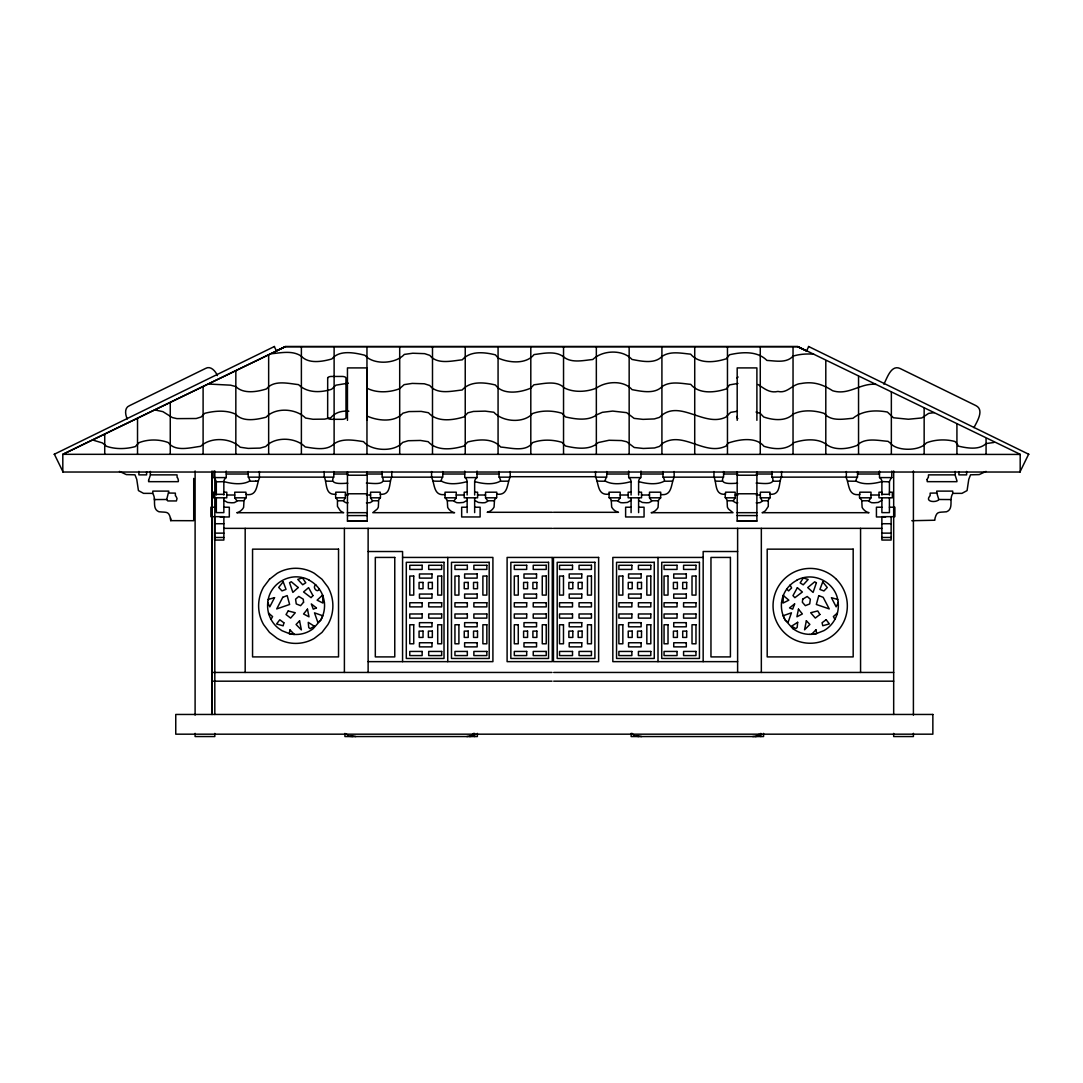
<?xml version="1.0" encoding="UTF-8"?>
<svg xmlns="http://www.w3.org/2000/svg" width="1083" height="1083" viewBox="0 0 1083 1083"><rect width="100%" height="100%" fill="white"/><g stroke="black" fill="none" stroke-linecap="round" stroke-linejoin="round"><path stroke-width="1.5" d="M694.717 454.143L694.731 346.655M725.285 497.639L726.517 499.141A14.255 14.255 0 0 1 727.059 500.116L727.383 507.061A11.399 11.399 0 0 0 728.507 509.051L733.015 512.692L651.14 512.692L652.602 512.34A15.893 15.893 0 0 0 655.174 510.81L656.731 509.321A11.006 11.006 0 0 0 658.071 507.345L658.464 500.387A13.822 13.822 0 0 1 659.127 499.425L660.603 497.909L660.698 492.196L649.489 492.196L649.489 497.814L651.668 500.82A11.25 11.25 0 0 1 651.249 501.51L649.042 502.647A69.028 69.028 0 0 1 646.429 502.796L642.3 502.444L638.604 500.332M609.012 494.119C597.153 495.906 598.967 483.356 595.433 476.71L510.31 476.71C506.871 483.356 508.536 495.906 496.731 494.119M168.731 493.036L175.365 493.131L175.392 495.743A9.124 9.124 0 0 1 176.109 496.528L177.03 498.464L176.421 500.955L167.757 500.942L166.714 499.493L168.799 491.113L152.825 491.113L152.825 493.036M327.689 377.913L327.662 417.713A3.831 1.679 0 0 0 331.506 419.311L342.16 419.311A3.831 1.679 0 0 0 346.005 417.672L345.964 377.872A3.831 1.679 0 0 0 342.458 376.451L331.114 376.451A3.831 1.679 0 0 0 327.689 377.913M380.539 494.241C391.315 495.161 388.783 483.221 391.775 476.831M267.758 602.446L267.745 602.608A29.417 29.417 0 0 0 268.936 614.481A28.848 28.848 0 0 0 278.033 627.964L281.986 630.712L289.527 633.704A28.402 28.402 0 0 0 296.038 634.476A28.158 28.158 0 0 0 313.068 628.776L320.676 620.18A28.686 28.686 0 0 0 322.748 615.767L314.503 612.843L317.833 622.346L320.676 620.18A28.875 28.875 0 0 0 324.534 606.507A29.593 29.593 0 0 0 324.358 602.229M737.185 378.238L737.225 377.872A3.831 1.679 0 0 1 738.146 377.006M713.968 476.831C716.892 483.208 714.455 495.175 725.204 494.241M268.178 599.738C270.764 584.82 286.142 574.667 300.884 577.225A26.574 26.574 0 0 1 302.238 577.496L305.772 582.803L302.698 584.752L297.757 579.378L303.078 577.699A28.199 28.199 0 0 1 309.102 580.001M809.908 634.367A28.51 28.51 0 0 0 816.42 633.596L823.96 630.617A28.7 28.7 0 0 0 836.997 614.454L837.389 613.032L833.369 616.552L834.925 619.327M938.812 499.493C936.998 502.742 925.004 502.309 929.417 496.528A9.124 9.124 0 0 1 930.135 495.743L930.148 493.131L936.795 493.036L938.812 499.493L950.725 499.561M783.402 594.987L783.036 603.055L788.83 600.185L783.226 595.46A28.564 28.564 0 0 0 782.941 596.246M806.537 350.987L808.703 346.56M973.969 427.623C976.704 422.045 984.704 410.064 975.918 405.624L900.068 368.491C890.957 364.281 886.869 378.86 883.863 384.154M1019.969 471.931L1028.633 454.21M661.93 443.84L659.574 446.386L654.511 447.969L643.329 448.457L634.245 447.496L626.678 441.742L621.547 440.564L609.052 440.267L598.439 442.527L595.785 444.301M333.537 477.156C329.042 485.495 343.731 483.18 347.819 483.248M723.322 477.156C718.828 485.495 733.516 483.18 737.604 483.248M530.805 388.039L533.96 384.776C543.436 383.761 556.824 380.119 564.175 387.849C573.584 392.736 586.62 392.087 596.34 388.12C605.817 381.175 623.808 380.011 632.052 389.636C641.393 391.369 654.633 394.32 661.916 386.726C669.917 380.823 681.464 383.49 690.751 384.357C698.982 394.483 715.267 392.601 726.422 388.865L729.549 384.898L737.956 383.436M803.478 577.659L800.175 582.898L803.234 584.834L808.175 579.486L802.869 577.808A28.253 28.253 0 0 0 796.844 580.109M335.757 494.335L335.757 492.196L345.382 492.196L345.382 497.814L343.514 500.82A11.723 11.723 0 0 0 343.88 501.51L345.775 502.647A51.131 51.131 0 0 0 348.009 502.796M737.794 502.796A51.131 51.131 0 0 1 735.547 502.647L733.651 501.51A11.723 11.723 0 0 1 733.299 500.82L735.167 497.814L735.167 492.196L725.542 492.196L725.542 494.335M473.745 733.34L471.322 735.844L466.854 736.548M781.452 476.831C778.46 483.221 780.992 495.161 770.216 494.241M442.46 477.156L441.363 479.715A3.303 3.303 0 0 0 441.58 481.231C448.863 485.198 459.409 483.763 467.179 481.569A8.028 8.028 0 0 0 465.352 477.576M606.412 477.156L605.316 479.715A3.303 3.303 0 0 0 605.532 481.231C612.816 485.198 623.361 483.763 631.132 481.569A8.813 8.813 0 0 0 630.347 479.173L628.83 477.589L641.014 477.589L641.014 471.091M857.222 477.156L856.125 479.715A3.303 3.303 0 0 0 856.328 481.231C863.625 485.198 874.157 483.763 881.941 481.569L889.414 481.854M456.254 497.814L445.045 497.814L445.045 492.196L456.254 492.196L456.254 497.814L454.061 500.82A11.25 11.25 0 0 0 454.494 501.51L456.701 502.647A69.028 69.028 0 0 0 459.3 502.796L463.429 502.444L467.139 500.332M553.454 512.286L618.474 512.327L615.658 511.176A9.991 9.991 0 0 1 613.059 509.024A11.02 11.02 0 0 1 611.665 507.006L611.245 500.008A13.808 13.808 0 0 0 610.582 499.033L609.106 497.517L608.998 492.196L620.193 492.196L620.193 497.814L618.014 500.82A11.25 11.25 0 0 0 618.434 501.51L620.64 502.647A69.028 69.028 0 0 0 623.253 502.796L627.382 502.444L631.091 500.332M859.807 494.335L859.807 492.196L871.003 492.196L871.003 497.814L868.823 500.82A11.25 11.25 0 0 0 869.243 501.51L871.449 502.647A69.028 69.028 0 0 0 874.062 502.796L878.191 502.444L881.887 500.332M661.957 443.746C683.007 429.91 704.356 456.512 726.043 446.061L728.155 443.069C738.538 439.549 755.744 436.287 763.948 446.277C773.479 449.337 786.42 450.582 793.893 442.636C803.735 439.414 816.893 437.979 825.801 443.962C834.005 450.88 847.772 449.134 857.127 445.397C864.789 437.221 878.151 440.619 888.046 441.322L890.564 443.367C896.738 451.259 919.765 451.34 926.371 442.893C934.94 439.454 946.122 439.021 954.989 441.512A84.352 37.093 0 0 1 957.656 444.707L958.252 446.101C966.889 448.078 979.046 450.406 986.085 443.556L993.856 442.5M399.695 388.607L404.135 384.641L412.257 383.409L424.319 383.775L429.707 385.467C437.166 394.902 451.895 390.99 462.13 390.015C470.239 380.823 484.345 382.258 495.432 385.006C502.918 395.43 520.909 392.479 530.805 388.107M319.255 588.895C317.657 593.971 311.687 586.769 315.843 584.901M986.058 471.403L979.181 474.598L970.53 474.814L968.757 479.376L967.078 490.585L961.948 493.361L952.905 493.374C948.64 498.911 954.204 508.699 946.583 511.758C938.663 512.597 937.093 511.041 935.076 518.012A33.898 33.898 0 0 0 934.832 520.233L911.805 520.706M595.785 415.222L602.324 412.325L612.68 411.08L626.637 412.65L634.11 418.376L642.991 419.365L654.308 418.931L659.493 417.375C678.851 397.827 703.977 427.853 725.84 417.117L730.646 412.366L737.401 411.256M759.197 734.206L756.205 736.278L752.699 736.548M891.823 471.091L891.729 477.684A13.226 13.226 0 0 0 890.713 478.876L889.427 481.515L889.414 495.012M322.599 595.109L317.102 600.158L322.896 603.041L322.599 595.109A28.875 28.875 0 0 0 309.102 580.19M380.458 497.639L379.226 499.141A14.255 14.255 0 0 0 378.671 500.116L378.346 507.061A11.399 11.399 0 0 1 377.236 509.051L372.782 512.679L454.589 512.692L453.141 512.34A15.893 15.893 0 0 1 450.555 510.81L448.998 509.321A11.006 11.006 0 0 1 447.672 507.345L447.279 500.387A13.822 13.822 0 0 0 446.616 499.425L445.14 497.909M770.135 497.639L768.903 499.155A13.199 13.199 0 0 0 768.294 500.224L768.28 506.424L765.491 510.635A16.516 16.516 0 0 1 763.339 512.178L762.066 512.692L869.053 512.692L867.591 512.34A15.893 15.893 0 0 1 865.006 510.81L863.449 509.321A11.006 11.006 0 0 1 862.122 507.345L861.73 500.387A13.822 13.822 0 0 0 861.066 499.425L859.496 497.814L859.496 494.335M674.262 477.102C670.743 483.776 672.543 496.285 660.698 494.511M595.785 415.493C587.257 421.07 575.005 419.08 565.516 416.928L561.942 413.259C552.641 410.43 541.784 410.2 532.606 413.53C523.793 423.575 502.674 422.099 493.848 412.244L485.143 411.134L473.406 411.445L467.829 412.84L464.106 416.847C453.06 420.272 437.045 422.546 428.475 412.731L421.192 411.405L408.86 411.581L402.876 413.205C394.605 422.952 377.087 420.718 366.961 415.994M595.785 444.571C587.257 450.149 575.005 448.145 565.516 446.006L561.928 442.338C552.628 439.508 541.771 439.251 532.592 442.636C525.986 452.477 510.58 447.726 500.739 447.076C492.711 437.965 478.781 439.211 467.68 441.999L464.011 445.993C452.775 449.404 436.909 451.449 428.178 441.688L420.475 440.443L408.264 440.727L402.659 442.419C394.672 452.261 371.307 451.286 363.536 441.647C354.114 440.212 342.377 437.965 334.119 443.773C326.904 451.151 314.436 448.308 305.216 446.968C295.7 437.221 275.19 436.3 265.741 446.521L260.069 448.091L248.183 448.389L240.182 447.225C230.462 437.64 210.495 436.815 200.666 446.318C190.838 447.509 175.229 452.193 168.298 442.568C159.242 439.156 148.168 439.116 139.125 442.636L135.28 446.589C126.061 449.134 115.624 449.418 106.527 446.291L102.438 442.933L94.113 440.443M399.695 388.662C389.826 392.56 376.37 393.278 366.961 388.12M474.652 500.332L478.348 502.444L482.49 502.796A69.028 69.028 0 0 0 485.089 502.647L487.296 501.51A11.25 11.25 0 0 0 487.716 500.82L485.536 497.814L485.536 492.196L496.745 492.196L496.731 497.422L495.148 499.033A13.808 13.808 0 0 0 494.498 500.008L494.078 507.006A11.02 11.02 0 0 1 492.684 509.024A9.991 9.991 0 0 1 490.085 511.176L487.201 512.3L552.276 512.286M246.234 494.335L246.234 497.814L244.677 499.425A13.822 13.822 0 0 0 244.013 500.387L243.621 507.345A11.006 11.006 0 0 1 242.281 509.321L240.724 510.81A15.893 15.893 0 0 1 238.152 512.34L236.798 512.719L343.677 512.692L342.404 512.164A16.516 16.516 0 0 1 340.238 510.635L337.463 506.424L337.449 500.224A13.199 13.199 0 0 0 336.84 499.155L335.608 497.639M54.15 454.319L274.5 346.452M275.921 350.987L285.046 346.655L797.954 346.655M474.083 735.844L469.616 736.548M760.09 735.804L755.46 736.548M790.089 584.982L791.605 587.974L788.586 590.898L786.678 588.962M803.6 577.632L803.708 577.605A26.669 26.669 0 0 1 805.062 577.347C819.763 574.802 835.155 584.861 837.755 599.752M934.209 412.623L928.618 413.408L921.782 417.957L908.393 419.243L893.448 417.767L887.41 412.041C875.335 409.834 862.515 410.498 852.957 418.282C843.481 419.013 831.094 421.747 824.231 413.422C814.484 410.267 802.395 409.496 793.054 414.18C785.73 421.693 772.707 420.15 763.677 416.969L760.307 413.462L756.056 412.041M271.928 353.694C281.607 352.747 292.789 350.296 301.318 356.185C308.614 364.172 322.558 361.6 331.872 358.947C339.48 349.606 354.818 352.747 364.876 355.278C373.337 365.079 395.403 364.159 404.325 354.412L412.731 353.234L424.604 353.654L429.802 355.359C437.166 364.849 452.098 360.788 462.251 359.827C470.266 350.567 484.453 352.137 495.445 354.858L498.072 357.959M390.354 481.042L388.662 481.15A69.42 69.42 0 0 1 383.585 481.177M780.139 481.042L778.447 481.15A69.42 69.42 0 0 1 773.37 481.177M348.333 383.152L335.906 385.182L331.642 389.244C320.663 392.831 307.044 393.102 298.556 384.627C288.525 383.544 273.85 379.659 266.553 388.892C257.294 391.884 243.323 394.253 235.837 386.55L230.571 385.169L208.978 384.059M257.754 481.042L255.778 481.15M508.482 481.15L506.587 481.15A93.896 93.896 0 0 1 500.684 481.177M672.502 481.042L670.526 481.15A93.896 93.896 0 0 1 664.624 481.177M343.297 500.779L337.734 500.779M733.15 500.779L727.519 500.779M453.818 500.779L447.347 500.779M617.77 500.779L611.299 500.779M868.566 500.779L862.109 500.779M216.329 481.854L223.788 481.651M378.224 500.779L372.66 500.779M768.009 500.779L762.378 500.779M875.985 384.384C860.416 382.746 848.72 395.809 832.61 390.719C822.85 384.506 813.644 381.216 801.163 383.517C792.296 383.91 787.693 393.752 777.932 391.437C769.444 393.413 764.165 388.337 757.951 384.492M243.634 500.779L237.082 500.779M494.444 500.779L487.891 500.779M658.396 500.779L651.844 500.779M366.406 502.837L367.949 502.796A51.131 51.131 0 0 0 370.183 502.647L372.078 501.51A11.723 11.723 0 0 0 372.444 500.82L370.576 497.814L370.576 492.196L380.201 492.196L380.201 494.335M756.191 502.837L757.721 502.796A51.131 51.131 0 0 0 759.968 502.647L761.863 501.51A11.723 11.723 0 0 0 762.229 500.82L760.347 497.814L760.347 492.196L769.986 492.196L769.986 494.335M154.801 499.561L166.714 499.493M246.234 494.511C258.12 496.312 256.251 483.722 259.839 477.102L333.808 477.156L333.808 471.538M285.046 346.56L797.954 346.56L1020.186 454.319L1020.186 472.026L62.814 472.026L62.814 454.319L285.411 346.655L62.814 454.319L1020.213 454.427M226.252 474.016L248.197 474.016M333.808 474.016L347.954 474.016M366.42 474.016L382.15 474.016M442.785 474.016L464.729 474.016M477.061 474.016L499.006 474.016M606.737 474.016L628.682 474.016M641.014 474.016L662.958 474.016M723.593 474.016L737.74 474.016M756.205 474.016L771.922 474.016M857.546 474.016L879.491 474.016M347.453 475.22L367.178 475.22M737.185 475.22L756.895 475.22M213.92 471.091L213.92 477.589L226.09 477.589L224.587 479.173A8.813 8.813 0 0 0 223.802 481.569C231.572 483.763 242.118 485.198 249.401 481.231A3.303 3.303 0 0 0 249.618 479.715L248.521 477.156M891.823 477.589L879.64 477.589L881.142 479.173A8.813 8.813 0 0 1 881.941 481.569M216.329 492.196L213.392 492.196L213.392 497.814L226.78 497.814L226.78 492.196L223.843 492.196M467.139 492.196L464.201 492.196L464.201 497.814L477.589 497.814L477.589 492.196L474.652 492.196M631.091 492.196L628.154 492.196L628.154 497.814L641.542 497.814L641.542 492.196L638.604 492.196M881.887 492.196L878.963 492.196L878.963 497.814L892.338 497.814L892.338 492.196L889.414 492.196M347.453 493.78L367.178 493.78M737.185 493.78L756.895 493.78M216.329 494.335L223.87 494.335M881.873 494.335L889.414 494.335M226.78 495.012L234.74 495.012M345.382 495.012L348.117 495.012M366.46 495.012L370.576 495.012M456.254 495.012L464.201 495.012M477.589 495.012L485.536 495.012M620.193 495.012L628.154 495.012M641.542 495.012L649.489 495.012M735.167 495.012L737.902 495.012M756.245 495.012L760.347 495.012M871.003 495.012L878.963 495.012M335.676 497.544L335.527 494.065M380.377 497.544L380.539 494.065M725.204 497.544L725.204 494.065M770.054 497.544L770.216 494.065M245.936 494.335L245.936 492.196L234.74 492.196L234.74 497.814L245.746 497.814M335.92 497.814L345.382 497.814M370.576 497.814L380.038 497.814M485.536 497.814L496.555 497.814M609.174 497.814L620.193 497.814M649.489 497.814L660.698 497.814M725.691 497.814L735.167 497.814M760.347 497.814L769.823 497.814M859.983 497.814L871.003 497.814M216.329 507.223L210.874 507.223L210.874 516.659L223.87 516.659L223.87 540.051L214.61 540.051L214.61 516.659M223.843 507.223L229.312 507.223L229.312 516.97L220.12 516.97M467.139 507.223L461.669 507.223L461.669 516.97L480.121 516.97L480.121 507.223L474.652 507.223M631.091 507.223L625.622 507.223L625.622 516.97L644.06 516.97L644.06 507.223L638.604 507.223M881.887 507.223L876.431 507.223L876.431 516.97L885.61 516.97M889.414 507.223L894.869 507.223L894.869 516.659L881.873 516.659L881.873 540.051L891.133 540.051L891.133 516.659M347.453 512.679L367.178 512.679M737.185 512.679L756.895 512.679M347.453 515.589L367.178 515.562M737.185 515.562L756.895 515.589M347.453 471.809L347.453 521.113L367.178 521.045L367.178 471.809M737.185 471.809L737.185 521.113L756.895 521.045L756.895 471.809M347.453 521.113L367.178 521.113M737.185 521.113L756.895 521.113M214.61 523.725L223.87 523.725M881.873 523.725L891.133 523.725M223.788 528.355L552.276 528.355M553.454 528.355L881.955 528.355M214.61 533.134L223.87 533.134M881.873 533.134L891.133 533.134M214.61 537.479L223.87 537.479M881.873 537.479L891.133 537.479M368.125 551.518L402.565 551.518L402.565 661.645M737.618 551.518L703.165 551.518L703.165 661.645M402.565 557.434L492.914 557.434L492.914 661.645L368.125 661.645M703.165 557.434L612.829 557.434L612.829 661.645L737.618 661.645M212.051 672.448L552.032 672.448M553.697 672.448L893.678 672.448M212.051 681.18L552.032 681.18M553.697 681.18L893.678 681.18M859.496 494.511C847.61 496.312 849.478 483.722 845.904 477.102L771.922 477.156L771.922 471.538M445.045 494.511C433.186 496.285 434.987 483.776 431.481 477.102M335.527 494.241C324.792 495.175 327.201 483.208 324.291 476.831M119.468 471.403L126.345 474.598L134.982 474.814L136.756 479.376L138.434 490.585L143.565 493.361L152.608 493.374C156.873 498.911 151.322 508.699 158.944 511.758C166.85 512.597 168.434 511.041 170.451 518.012A32.828 32.828 0 0 1 170.721 520.639L193.722 520.706L193.722 478.415M348.848 411.229C342.038 410.606 335.216 412.379 330.829 417.7L324.697 419.121L312.96 419.27L305.541 418.024C296.025 408.413 275.556 407.046 266.093 417.212C256.712 419.595 242.822 422.37 235.607 414.193C226.252 409.794 214.542 410.85 204.741 413.313L201.072 417.009L196.185 418.512L176.908 418.62L172.359 417.578L162.897 411.648L156.06 410.186M641.637 736.548L637.17 735.844M638.875 736.548L634.408 735.844L631.985 733.34M355.806 736.548L351.163 735.804M353.044 736.548L349.525 736.278L346.533 734.206M813.671 354.168C806.767 353.681 799.647 354.1 793.04 356.131C786.596 363.441 775.482 360.829 766.926 360.436C757.328 350.716 741.909 351.961 729.495 354.764L726.368 358.744C715.146 362.453 698.941 364.254 690.656 354.155C681.356 353.288 670.025 350.743 661.916 356.497C654.728 364.213 641.285 361.221 631.971 359.434C622.657 349.159 602.392 350.093 592.794 359.502C583.466 360.395 571.283 363.401 563.58 356.862C555.62 350.594 543.449 353.383 534.054 354.574C525.918 364.673 508.55 362.764 498.072 358.026M847.989 481.042L849.965 481.15A93.896 93.896 0 0 0 855.868 481.177M597.18 481.042L599.156 481.15A93.896 93.896 0 0 0 605.059 481.177M433.227 481.042L435.204 481.15A93.896 93.896 0 0 0 441.106 481.177M756.137 483.099C760.442 482.91 776.714 486.226 772.206 477.156M366.352 483.099C370.67 482.923 386.915 486.199 382.421 477.156M715.376 481.042L717.081 481.15A69.42 69.42 0 0 0 722.158 481.177M325.604 481.042L327.296 481.15A69.42 69.42 0 0 0 332.373 481.177M808.5 346.452L1028.85 454.319M223.843 500.332L227.552 502.444L231.681 502.796A69.028 69.028 0 0 0 234.294 502.647L236.487 501.51A11.25 11.25 0 0 0 236.92 500.82L234.74 497.814M792.864 628.695L785.256 620.112A28.524 28.524 0 0 1 783.185 615.726L791.429 612.816L788.113 622.278L785.256 620.112A28.686 28.686 0 0 1 781.398 606.494A29.363 29.363 0 0 1 781.574 602.243M213.92 477.589L214.014 477.684A13.226 13.226 0 0 1 215.016 478.876L216.302 481.515L216.329 495.012M663.27 477.156L664.38 479.715A3.303 3.303 0 0 1 664.163 481.231C656.867 485.198 646.334 483.763 638.55 481.569A8.028 8.028 0 0 1 640.391 477.576M499.331 477.156L500.427 479.715A3.303 3.303 0 0 1 500.211 481.231C492.914 485.198 482.395 483.763 474.611 481.569A8.813 8.813 0 0 1 475.396 479.173L476.899 477.589L464.729 477.589L464.729 471.091M271.021 619.381L272.578 616.593L268.543 613.059L268.95 614.481M217.385 375.584C215.571 371.212 210.616 365.337 205.459 368.491L129.594 405.624C124.139 407.614 125.195 414.857 127.32 418.986M274.297 346.56L276.463 350.987M54.367 454.21L63.031 471.931M322.707 595.42L322.748 595.515A28.754 28.754 0 0 1 322.991 596.205M838.188 602.459L838.201 602.622A29.187 29.187 0 0 1 837.01 614.454M170.721 520.639L170.694 520.233A33.898 33.898 0 0 0 170.451 518.012M936.795 493.036L936.727 491.113L952.688 491.113L952.688 493.036M737.185 416.346L737.185 417.672A3.831 1.679 0 0 0 737.861 418.593M986.072 438.737L986.072 454.264M966.618 471.416L966.618 474.868L958.915 474.868L958.915 471.66M956.925 423.967L956.925 454.251M955.192 471.416L955.192 474.557M924.151 407.75L924.151 454.237M913.402 470.983L913.402 715.091M913.402 733.34L913.402 736.548L893.678 736.548L893.678 733.394M893.678 470.983L893.678 714.455M891.35 392.087L891.35 454.237M889.414 497.814L889.414 512.625L881.887 512.625L881.887 497.814M881.887 481.854L881.887 495.012M879.491 471.091L879.491 477.589M860.565 528.355L860.565 672.448M858.548 376.437L858.548 454.21M857.546 471.538L857.546 477.156L846.337 477.156L846.337 471.538M825.801 360.68L825.801 454.21M793.04 347.074L793.04 454.197M781.56 471.538L781.56 477.156M763.569 733.394L763.569 736.548L631.145 736.548L631.145 733.394M761.335 528.355L761.335 672.448M760.808 733.394L760.808 736.548M760.266 346.655L760.266 454.183M756.895 420.339L756.895 367.909L737.185 367.909L737.185 420.339M737.618 528.355L737.618 672.448M727.465 346.655L727.465 454.183M723.593 471.538L723.593 477.156L662.958 477.156L662.958 471.538M713.968 471.538L713.968 477.156M674.154 471.538L674.154 477.156M661.916 346.655L661.916 454.143M658.004 557.434L658.004 661.645M638.604 481.854L638.604 495.012M638.604 497.814L638.604 512.625M631.091 481.854L631.091 495.012M631.091 497.814L631.091 512.625M629.155 346.655L629.155 454.129M628.682 471.091L628.682 477.589M606.737 471.538L606.737 477.156L595.528 477.156L595.528 471.538M596.34 346.655L596.354 454.129M563.539 346.655L563.539 454.102M530.805 346.655L530.805 454.088M510.201 471.538L510.201 477.156L499.006 477.156L499.006 471.538M498.072 346.655L498.072 454.088M477.359 733.394L477.359 736.548L344.922 736.548L344.922 733.394M477.061 471.091L477.061 477.589M474.652 481.854L474.652 495.012M474.652 497.814L474.652 512.625M474.598 733.394L474.598 736.548M467.139 481.854L467.139 495.012M467.139 497.814L467.139 512.625M465.23 346.655L465.23 454.061M447.739 557.434L447.739 661.645M442.785 471.538L442.785 477.156L382.15 477.156L382.15 471.538M432.496 346.655L432.496 454.061M431.589 471.538L431.589 477.156M399.695 346.655L399.695 454.034M391.775 471.538L391.775 477.156M368.125 528.355L368.125 672.448M367.178 420.339L367.178 367.909L347.453 367.909L347.453 420.339M366.961 346.655L366.961 454.034M344.394 528.355L344.394 672.448M334.119 346.655L334.119 454.007M324.183 471.538L324.183 477.156M301.385 346.655L301.385 454.007M268.652 355.21L268.652 453.994M259.392 471.538L259.392 477.156L248.197 477.156L248.197 471.538M245.178 528.355L245.178 672.448M235.837 371.076L235.837 453.967M226.252 471.091L226.252 477.589M223.843 481.854L223.843 495.012M223.843 497.814L223.843 512.625L216.329 512.625L216.329 497.814M214.813 470.983L214.813 714.455M214.813 733.394L214.813 736.548L195.102 736.548L195.102 733.34M203.103 387.037L203.103 453.967M195.102 470.983L195.102 715.091M170.261 403.445L170.261 453.953M150.334 471.416L150.334 474.557M146.598 471.66L146.598 474.868L138.895 474.868L138.895 471.416M137.527 419.392L137.527 453.953M104.726 434.635L104.726 453.939M154.422 498.762A13.145 13.145 0 0 1 154.503 500.089M810.003 634.354A28.09 28.09 0 0 1 793.04 628.709M781.588 602.405A28.686 28.686 0 0 1 782.941 596.422M783.415 595.163A28.686 28.686 0 0 1 796.804 580.312M255.778 481.15A93.896 93.896 0 0 1 249.875 481.177M322.991 596.408A28.875 28.875 0 0 1 324.358 602.405M148.601 480.324L148.601 480.717A17.138 17.138 0 0 0 148.628 481.678L178.248 481.664A10.221 10.221 0 0 0 178.411 480.432L177.829 478.226A4.873 4.873 0 0 0 177.138 477.522L177.03 474.868L150.456 474.868L148.601 480.324M927.102 479.525L927.102 480.432A10.221 10.221 0 0 0 927.278 481.664L956.898 481.678A17.138 17.138 0 0 0 956.925 480.717L955.057 474.868L928.483 474.868L928.375 477.522A4.873 4.873 0 0 0 927.684 478.226L927.102 479.525M797.67 622.305L797.183 627.463L795.843 628.573L791.578 626.177L797.67 622.305M802.679 599.197L802.368 602.27L805.359 605.654L809.691 603.935L810.355 599.197L807.187 596.489L802.679 599.197M798.469 609.147L796.939 616.769L802.368 613.953L798.469 609.147M806.361 620.762L804.561 629.805L809.867 624.431L806.361 620.762M283.881 622.806L283.164 625.825L276.571 623.97L279.793 619.774L283.881 622.806M289.973 629.968L289.269 633.65A27.996 27.996 0 0 0 294.346 634.421L290.014 629.913M818.775 595.636L816.325 604.476L829.226 608.903L823.161 597.315L818.775 595.636M816.406 582.749L813.076 592.428L807.728 587.595L814.66 581.842L816.406 582.749M794.624 603.935L792.675 609.147L789.507 607.929L794.624 603.935M822.755 581.869L819.899 589.45L823.946 590.966L827.25 587.514L822.755 581.869M838.201 602.622L836.157 606.832L831.419 597.694L837.687 599.454A28.415 28.415 0 0 1 838.201 602.622M274.527 597.667L269.789 606.832L267.758 602.635A28.632 28.632 0 0 1 268.246 599.427L274.527 597.667M282.771 597.288L276.72 608.917L289.621 604.476L287.171 595.596L282.771 597.288M797.372 587.703L792.973 595.636L794.868 597.694L802.368 592.008L797.372 587.703M288.2 610.961L286.034 614.535L290.637 618.109L295.28 612.748L288.2 610.961M269.491 579.27L263.589 587.054A37.946 37.946 0 0 0 263.602 624.62L269.491 632.404L277.18 638.374A36.768 36.768 0 0 0 314.314 638.374L322.003 632.404L327.905 624.62A37.946 37.946 0 0 0 327.905 587.054L322.003 579.27L314.314 573.3A36.768 36.768 0 0 0 277.18 573.3L269.491 579.27M283.177 581.774L278.697 587.433L281.986 590.898L286.034 589.382L283.177 581.774M307.477 609.16L303.565 613.98L308.993 616.823L307.477 609.16M303.565 602.256L300.587 605.654L296.255 603.921L295.578 599.17L298.759 596.449L303.267 599.17L303.565 602.256M312.96 595.596L311.065 597.667L303.565 591.954L308.574 587.636L312.96 595.596M299.571 620.83L296.065 624.498L301.372 629.9L299.571 620.83M815.932 629.819L811.587 634.313A28.09 28.09 0 0 0 816.677 633.541L815.973 629.873M298.204 587.528L292.87 592.387L289.54 582.668L291.286 581.747L298.204 587.528M819.899 614.494L815.296 618.068L810.666 612.721L817.733 610.934L819.899 614.494M826.153 619.72L822.065 622.739L822.769 625.744L829.361 623.903L826.153 619.72M314.368 626.258L310.09 628.668L308.75 627.558L308.262 622.373L314.368 626.258M316.439 607.929L313.271 609.16L311.308 603.921L316.439 607.929M338.532 549.149L252.556 549.149L252.556 656.907L338.532 656.907L338.532 549.149M853.174 549.149L767.197 549.149L767.197 656.907L853.174 656.907L853.174 549.149M394.767 557.434L375.314 557.434L375.314 656.907L394.767 656.907L394.767 557.434M552.276 557.434L507.101 557.434L507.101 661.645L552.276 661.645L552.276 557.434M598.628 557.434L553.454 557.434L553.454 661.645L598.628 661.645L598.628 557.434M730.416 557.434L710.962 557.434L710.962 656.907L730.416 656.907L730.416 557.434M444.016 562.321L406.301 562.321L406.301 658.464L444.016 658.464L444.016 562.321M489.191 562.321L451.476 562.321L451.476 658.464L489.191 658.464L489.191 562.321M548.553 562.321L510.838 562.321L510.838 658.464L548.553 658.464L548.553 562.321M594.905 562.321L557.19 562.321L557.19 658.464L594.905 658.464L594.905 562.321M654.267 562.321L616.552 562.321L616.552 658.464L654.267 658.464L654.267 562.321M699.442 562.321L661.727 562.321L661.727 658.464L699.442 658.464L699.442 562.321M422.153 565.285L409.767 565.285L409.767 569.428L422.153 569.428L422.153 565.285M441.674 565.285L428.692 565.285L428.692 569.428L441.674 569.428L441.674 565.285M467.328 565.285L454.941 565.285L454.941 569.428L467.328 569.428L467.328 565.285M486.849 565.285L473.867 565.285L473.867 569.428L486.849 569.428L486.849 565.285M526.69 565.285L514.303 565.285L514.303 569.428L526.69 569.428L526.69 565.285M546.225 565.285L533.229 565.285L533.229 569.428L546.225 569.428L546.225 565.285M572.514 565.285L559.518 565.285L559.518 569.428L572.514 569.428L572.514 565.285M591.44 565.285L579.039 565.285L579.039 569.428L591.44 569.428L591.44 565.285M631.876 565.285L618.88 565.285L618.88 569.428L631.876 569.428L631.876 565.285M650.802 565.285L638.415 565.285L638.415 569.428L650.802 569.428L650.802 565.285M677.051 565.285L664.055 565.285L664.055 569.428L677.051 569.428L677.051 565.285M695.976 565.285L683.576 565.285L683.576 569.428L695.976 569.428L695.976 565.285M431.995 573.976L419.446 573.976L419.446 578.119L431.995 578.119L431.995 573.976M477.17 573.976L464.621 573.976L464.621 578.119L477.17 578.119L477.17 573.976M536.545 573.976L523.982 573.976L523.982 578.119L536.545 578.119L536.545 573.976M581.761 573.976L569.198 573.976L569.198 578.119L581.761 578.119L581.761 573.976M641.122 573.976L628.56 573.976L628.56 578.119L641.122 578.119L641.122 573.976M686.297 573.976L673.734 573.976L673.734 578.119L686.297 578.119L686.297 573.976M413.733 576.048L409.767 576.048L409.767 595.095L413.733 595.095L413.733 576.048M441.674 576.048L437.708 576.048L437.708 595.095L441.674 595.095L441.674 576.048M458.908 576.048L454.941 576.048L454.941 595.095L458.908 595.095L458.908 576.048M486.849 576.048L482.883 576.048L482.883 595.095L486.849 595.095L486.849 576.048M518.27 576.048L514.303 576.048L514.303 595.095L518.27 595.095L518.27 576.048M546.225 576.048L542.258 576.048L542.258 595.095L546.225 595.095L546.225 576.048M563.485 576.048L559.518 576.048L559.518 595.095L563.485 595.095L563.485 576.048M591.44 576.048L587.473 576.048L587.473 595.095L591.44 595.095L591.44 576.048M622.847 576.048L618.88 576.048L618.88 595.095L622.847 595.095L622.847 576.048M650.802 576.048L646.835 576.048L646.835 595.095L650.802 595.095L650.802 576.048M668.021 576.048L664.055 576.048L664.055 595.095L668.021 595.095L668.021 576.048M695.976 576.048L692.01 576.048L692.01 595.095L695.976 595.095L695.976 576.048M423.033 582.41L419.067 582.41L419.067 588.732L423.033 588.732L423.033 582.41M432.334 582.41L428.367 582.41L428.367 588.732L432.334 588.732L432.334 582.41M468.208 582.41L464.241 582.41L464.241 588.732L468.208 588.732L468.208 582.41M477.508 582.41L473.542 582.41L473.542 588.732L477.508 588.732L477.508 582.41M527.57 582.41L523.603 582.41L523.603 588.732L527.57 588.732L527.57 582.41M536.87 582.41L532.904 582.41L532.904 588.732L536.87 588.732L536.87 582.41M572.826 582.41L568.859 582.41L568.859 588.732L572.826 588.732L572.826 582.41M582.126 582.41L578.173 582.41L578.173 588.732L582.126 588.732L582.126 582.41M632.201 582.41L628.235 582.41L628.235 588.732L632.201 588.732L632.201 582.41M641.502 582.41L637.535 582.41L637.535 588.732L641.502 588.732L641.502 582.41M677.376 582.41L673.409 582.41L673.409 588.732L677.376 588.732L677.376 582.41M686.676 582.41L682.71 582.41L682.71 588.732L686.676 588.732L686.676 582.41M431.995 594.053L419.446 594.053L419.446 598.182L431.995 598.182L431.995 594.053M477.17 594.053L464.621 594.053L464.621 598.182L477.17 598.182L477.17 594.053M536.545 594.053L523.982 594.053L523.982 598.182L536.545 598.182L536.545 594.053M581.761 594.053L569.198 594.053L569.198 598.182L581.761 598.182L581.761 594.053M641.122 594.053L628.56 594.053L628.56 598.182L641.122 598.182L641.122 594.053M686.297 594.053L673.734 594.053L673.734 598.182L686.297 598.182L686.297 594.053M422.153 602.744L409.767 602.744L409.767 606.886L422.153 606.886L422.153 602.744M441.674 602.744L428.692 602.744L428.692 606.886L441.674 606.886L441.674 602.744M467.328 602.744L454.941 602.744L454.941 606.886L467.328 606.886L467.328 602.744M486.849 602.744L473.867 602.744L473.867 606.886L486.849 606.886L486.849 602.744M526.69 602.744L514.303 602.744L514.303 606.886L526.69 606.886L526.69 602.744M546.225 602.744L533.229 602.744L533.229 606.886L546.225 606.886L546.225 602.744M572.514 602.744L559.518 602.744L559.518 606.886L572.514 606.886L572.514 602.744M591.44 602.744L579.039 602.744L579.039 606.886L591.44 606.886L591.44 602.744M631.876 602.744L618.88 602.744L618.88 606.886L631.876 606.886L631.876 602.744M650.802 602.744L638.415 602.744L638.415 606.886L650.802 606.886L650.802 602.744M677.051 602.744L664.055 602.744L664.055 606.886L677.051 606.886L677.051 602.744M695.976 602.744L683.576 602.744L683.576 606.886L695.976 606.886L695.976 602.744M422.153 613.98L409.767 613.98L409.767 618.122L422.153 618.122L422.153 613.98M441.674 613.98L428.692 613.98L428.692 618.122L441.674 618.122L441.674 613.98M467.328 613.98L454.941 613.98L454.941 618.122L467.328 618.122L467.328 613.98M486.849 613.98L473.867 613.98L473.867 618.122L486.849 618.122L486.849 613.98M526.69 613.98L514.303 613.98L514.303 618.122L526.69 618.122L526.69 613.98M546.225 613.98L533.229 613.98L533.229 618.122L546.225 618.122L546.225 613.98M572.514 613.98L559.518 613.98L559.518 618.122L572.514 618.122L572.514 613.98M591.44 613.98L579.039 613.98L579.039 618.122L591.44 618.122L591.44 613.98M631.876 613.98L618.88 613.98L618.88 618.122L631.876 618.122L631.876 613.98M650.802 613.98L638.415 613.98L638.415 618.122L650.802 618.122L650.802 613.98M677.051 613.98L664.055 613.98L664.055 618.122L677.051 618.122L677.051 613.98M695.976 613.98L683.576 613.98L683.576 618.122L695.976 618.122L695.976 613.98M431.995 622.671L419.446 622.671L419.446 626.813L431.995 626.813L431.995 622.671M477.17 622.671L464.621 622.671L464.621 626.813L477.17 626.813L477.17 622.671M536.545 622.671L523.982 622.671L523.982 626.813L536.545 626.813L536.545 622.671M581.761 622.671L569.198 622.671L569.198 626.813L581.761 626.813L581.761 622.671M641.122 622.671L628.56 622.671L628.56 626.813L641.122 626.813L641.122 622.671M686.297 622.671L673.734 622.671L673.734 626.813L686.297 626.813L686.297 622.671M413.733 624.742L409.767 624.742L409.767 643.789L413.733 643.789L413.733 624.742M441.674 624.742L437.708 624.742L437.708 643.789L441.674 643.789L441.674 624.742M458.908 624.742L454.941 624.742L454.941 643.789L458.908 643.789L458.908 624.742M486.849 624.742L482.883 624.742L482.883 643.789L486.849 643.789L486.849 624.742M518.27 624.742L514.303 624.742L514.303 643.789L518.27 643.789L518.27 624.742M546.225 624.742L542.258 624.742L542.258 643.789L546.225 643.789L546.225 624.742M563.485 624.742L559.518 624.742L559.518 643.789L563.485 643.789L563.485 624.742M591.44 624.742L587.473 624.742L587.473 643.789L591.44 643.789L591.44 624.742M622.847 624.742L618.88 624.742L618.88 643.789L622.847 643.789L622.847 624.742M650.802 624.742L646.835 624.742L646.835 643.789L650.802 643.789L650.802 624.742M668.021 624.742L664.055 624.742L664.055 643.789L668.021 643.789L668.021 624.742M695.976 624.742L692.01 624.742L692.01 643.789L695.976 643.789L695.976 624.742M423.033 631.105L419.067 631.105L419.067 637.427L423.033 637.427L423.033 631.105M432.334 631.105L428.367 631.105L428.367 637.427L432.334 637.427L432.334 631.105M468.208 631.105L464.241 631.105L464.241 637.427L468.208 637.427L468.208 631.105M477.508 631.105L473.542 631.105L473.542 637.427L477.508 637.427L477.508 631.105M527.57 631.105L523.603 631.105L523.603 637.427L527.57 637.427L527.57 631.105M536.87 631.105L532.904 631.105L532.904 637.427L536.87 637.427L536.87 631.105M572.826 631.105L568.859 631.105L568.859 637.427L572.826 637.427L572.826 631.105M582.126 631.105L578.173 631.105L578.173 637.427L582.126 637.427L582.126 631.105M632.201 631.105L628.235 631.105L628.235 637.427L632.201 637.427L632.201 631.105M641.502 631.105L637.535 631.105L637.535 637.427L641.502 637.427L641.502 631.105M677.376 631.105L673.409 631.105L673.409 637.427L677.376 637.427L677.376 631.105M686.676 631.105L682.71 631.105L682.71 637.427L686.676 637.427L686.676 631.105M431.995 642.747L419.446 642.747L419.446 646.876L431.995 646.876L431.995 642.747M477.17 642.747L464.621 642.747L464.621 646.876L477.17 646.876L477.17 642.747M536.545 642.747L523.982 642.747L523.982 646.876L536.545 646.876L536.545 642.747M581.761 642.747L569.198 642.747L569.198 646.876L581.761 646.876L581.761 642.747M641.122 642.747L628.56 642.747L628.56 646.876L641.122 646.876L641.122 642.747M686.297 642.747L673.734 642.747L673.734 646.876L686.297 646.876L686.297 642.747M422.153 651.438L409.767 651.438L409.767 655.581L422.153 655.581L422.153 651.438M441.674 651.438L428.692 651.438L428.692 655.581L441.674 655.581L441.674 651.438M467.328 651.438L454.941 651.438L454.941 655.581L467.328 655.581L467.328 651.438M486.849 651.438L473.867 651.438L473.867 655.581L486.849 655.581L486.849 651.438M526.69 651.438L514.303 651.438L514.303 655.581L526.69 655.581L526.69 651.438M546.225 651.438L533.229 651.438L533.229 655.581L546.225 655.581L546.225 651.438M572.514 651.438L559.518 651.438L559.518 655.581L572.514 655.581L572.514 651.438M591.44 651.438L579.039 651.438L579.039 655.581L591.44 655.581L591.44 651.438M631.876 651.438L618.88 651.438L618.88 655.581L631.876 655.581L631.876 651.438M650.802 651.438L638.415 651.438L638.415 655.581L650.802 655.581L650.802 651.438M677.051 651.438L664.055 651.438L664.055 655.581L677.051 655.581L677.051 651.438M695.976 651.438L683.576 651.438L683.576 655.581L695.976 655.581L695.976 651.438M932.856 714.455L175.757 714.455L175.757 734.179L932.856 734.179L932.856 714.455M806.673 351.054L797.589 346.655L806.673 351.054M212.051 714.455L212.051 470.983L211.984 714.455M836.455 579.364A36.957 36.957 0 0 0 783.93 579.364A37.594 37.594 0 0 0 783.943 632.296A36.957 36.957 0 0 0 836.455 632.31A37.594 37.594 0 0 0 836.442 579.391"/></g></svg>
